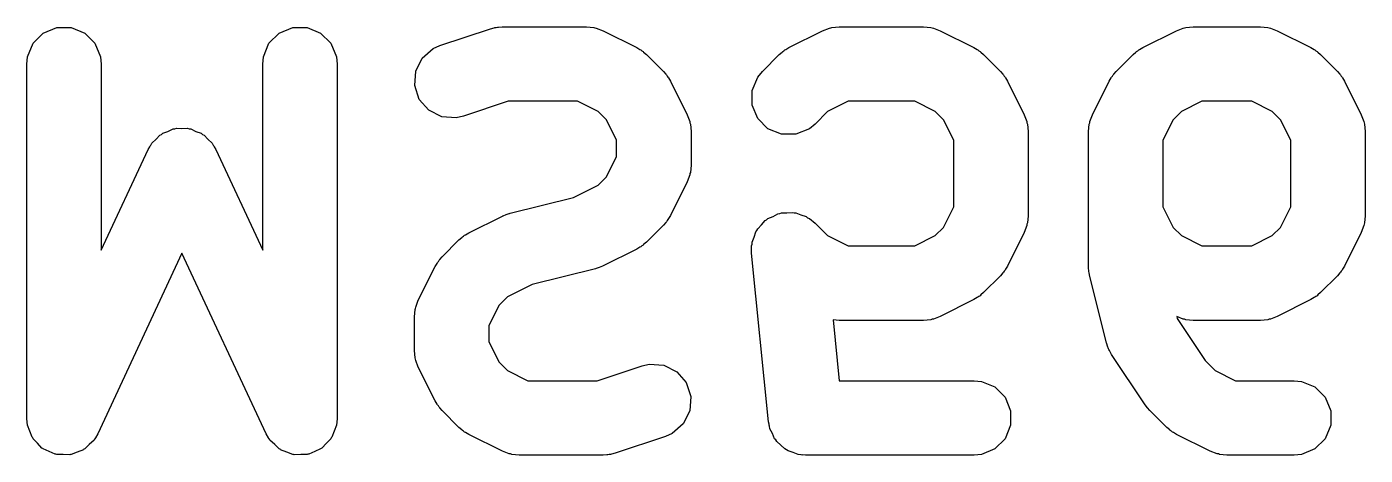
# Model space of a CAD drawing. Extents: x 110.4 to 184.6, y -131.1 to -56.8.
# Drawn here: x 130.76 to 134.353, y -82.539 to -81.389 of the extents above; entities that cross this region are included whole.
import ezdxf

# ---------------------------------------------------------------- set-up
doc = ezdxf.new("R2010")
doc.units = 0
doc.layers.add('BLACK', color=7, linetype='CONTINUOUS')

msp = doc.modelspace()

# ---------------------------------------------------------------- linework, layer by layer
at = {"layer": 'BLACK', "linetype": 'CONTINUOUS'}
for p, q in [((130.777121, -81.433854), (130.804711, -81.406264)), ((130.804711, -81.406264), (130.840759, -81.391332)), ((130.840759, -81.391332), (130.879777, -81.391332)), ((130.879777, -81.391332), (130.915825, -81.406264)), ((130.915825, -81.406264), (130.943415, -81.433854)), ((131.410454, -81.433854), (131.438044, -81.406264)), ((131.438044, -81.406264), (131.474092, -81.391332)), ((131.474092, -81.391332), (131.51311, -81.391332)), ((131.51311, -81.391332), (131.549158, -81.406264)), ((131.549158, -81.406264), (131.576748, -81.433854)), ((131.869121, -81.439782), (132.004834, -81.394543)), ((132.004834, -81.394543), (132.014508, -81.392342)), ((132.014508, -81.392342), (132.016949, -81.391332)), ((132.016949, -81.391332), (132.020484, -81.390983)), ((132.020484, -81.390983), (132.023949, -81.390196)), ((132.023949, -81.390196), (132.026584, -81.390383)), ((132.026584, -81.390383), (132.036458, -81.389411)), ((132.036458, -81.389411), (132.262649, -81.389411)), ((132.262649, -81.389411), (132.282158, -81.391332)), ((132.282158, -81.391332), (132.285477, -81.392707)), ((132.285477, -81.392707), (132.289063, -81.392962)), ((132.289063, -81.392962), (132.307371, -81.399969)), ((132.307371, -81.399969), (132.397847, -81.445208)), ((132.806022, -81.445208), (132.896498, -81.399969)), ((132.896498, -81.399969), (132.914807, -81.392962)), ((132.914807, -81.392962), (132.91839, -81.392707)), ((132.91839, -81.392707), (132.921711, -81.391332)), ((132.921711, -81.391332), (132.94122, -81.389411)), ((132.94122, -81.389411), (133.167411, -81.389411)), ((133.167411, -81.389411), (133.18692, -81.391332)), ((133.18692, -81.391332), (133.190239, -81.392707)), ((133.190239, -81.392707), (133.193825, -81.392962)), ((133.193825, -81.392962), (133.212133, -81.399969)), ((133.212133, -81.399969), (133.302609, -81.445208)), ((133.756022, -81.445208), (133.846498, -81.399969)), ((133.846498, -81.399969), (133.864807, -81.392962)), ((133.864807, -81.392962), (133.86839, -81.392707)), ((133.86839, -81.392707), (133.871711, -81.391332)), ((133.871711, -81.391332), (133.89122, -81.389411)), ((133.89122, -81.389411), (134.072173, -81.389411)), ((134.072173, -81.389411), (134.091682, -81.391332)), ((134.091682, -81.391332), (134.095001, -81.392707)), ((134.095001, -81.392707), (134.098587, -81.392962)), ((134.098587, -81.392962), (134.116895, -81.399969)), ((134.116895, -81.399969), (134.207371, -81.445208)), ((130.762189, -81.469902), (130.777121, -81.433854)), ((130.943415, -81.433854), (130.958347, -81.469902)), ((131.395522, -81.469902), (131.410454, -81.433854)), ((131.576748, -81.433854), (131.59168, -81.469902)), ((131.821744, -81.473339), (131.85122, -81.447774)), ((131.85122, -81.447774), (131.869121, -81.439782)), ((132.397847, -81.445208), (132.406242, -81.450492)), ((132.797629, -81.450491), (132.806022, -81.445208)), ((133.302609, -81.445208), (133.311004, -81.450492)), ((133.747629, -81.450491), (133.756022, -81.445208)), ((134.207371, -81.445208), (134.215766, -81.450492)), ((130.760268, -81.489411), (130.762189, -81.469902)), ((130.958347, -81.469902), (130.960268, -81.489411)), ((131.393601, -81.489411), (131.395522, -81.469902)), ((131.59168, -81.469902), (131.593601, -81.489411)), ((131.804295, -81.508238), (131.821744, -81.473339)), ((132.406242, -81.450492), (132.408682, -81.451503)), ((132.408682, -81.451503), (132.411427, -81.453756)), ((132.411427, -81.453756), (132.414438, -81.455651)), ((132.414438, -81.455651), (132.416169, -81.457647)), ((132.416169, -81.457647), (132.423836, -81.463939)), ((132.423836, -81.463939), (132.469074, -81.509177)), ((132.734795, -81.509177), (132.780033, -81.463939)), ((132.780033, -81.463939), (132.787703, -81.457643)), ((132.787703, -81.457643), (132.789432, -81.455651)), ((132.789432, -81.455651), (132.792435, -81.45376)), ((132.792435, -81.45376), (132.795186, -81.451503)), ((132.795186, -81.451503), (132.797629, -81.450491)), ((133.311004, -81.450492), (133.313444, -81.451503)), ((133.313444, -81.451503), (133.316189, -81.453756)), ((133.316189, -81.453756), (133.3192, -81.455651)), ((133.3192, -81.455651), (133.320931, -81.457647)), ((133.320931, -81.457647), (133.328598, -81.463939)), ((133.328598, -81.463939), (133.373836, -81.509177)), ((133.684795, -81.509177), (133.730033, -81.463939)), ((133.730033, -81.463939), (133.737703, -81.457643)), ((133.737703, -81.457643), (133.739432, -81.455651)), ((133.739432, -81.455651), (133.742435, -81.45376)), ((133.742435, -81.45376), (133.745186, -81.451503)), ((133.745186, -81.451503), (133.747629, -81.450491)), ((134.215766, -81.450492), (134.218206, -81.451503)), ((134.218206, -81.451503), (134.220951, -81.453756)), ((134.220951, -81.453756), (134.223962, -81.455651)), ((134.223962, -81.455651), (134.225693, -81.457647)), ((134.225693, -81.457647), (134.23336, -81.463939)), ((134.23336, -81.463939), (134.278598, -81.509177)), ((130.760268, -82.439411), (130.760268, -81.489411)), ((130.960268, -81.489411), (130.960268, -81.988656)), ((131.393601, -81.988654), (131.393601, -81.489411)), ((131.593601, -81.489411), (131.593601, -82.439411)), ((131.801529, -81.547158), (131.804295, -81.508238)), ((132.469074, -81.509177), (132.475367, -81.516845)), ((132.475367, -81.516845), (132.477363, -81.518576)), ((132.477363, -81.518576), (132.479256, -81.521583)), ((132.479256, -81.521583), (132.48151, -81.52433)), ((132.722359, -81.524331), (132.734795, -81.509177)), ((133.373836, -81.509177), (133.380129, -81.516845)), ((133.380129, -81.516845), (133.382125, -81.518576)), ((133.382125, -81.518576), (133.384018, -81.521583)), ((133.384018, -81.521583), (133.386272, -81.52433)), ((133.672359, -81.524331), (133.674612, -81.521584)), ((133.674612, -81.521584), (133.676506, -81.518577)), ((133.676506, -81.518577), (133.6785, -81.516847)), ((133.6785, -81.516847), (133.684795, -81.509177)), ((134.278598, -81.509177), (134.284891, -81.516845)), ((134.284891, -81.516845), (134.286887, -81.518576)), ((134.286887, -81.518576), (134.28878, -81.521583)), ((134.28878, -81.521583), (134.291034, -81.52433)), ((131.813868, -81.584174), (131.801529, -81.547158)), ((132.48151, -81.52433), (132.48252, -81.52677)), ((132.48252, -81.52677), (132.487806, -81.535167)), ((132.487806, -81.535167), (132.533044, -81.625642)), ((132.707427, -81.560379), (132.722359, -81.524331)), ((133.386272, -81.52433), (133.387282, -81.52677)), ((133.387282, -81.52677), (133.392568, -81.535167)), ((133.392568, -81.535167), (133.437806, -81.625642)), ((133.620825, -81.625643), (133.666063, -81.535167)), ((133.666063, -81.535167), (133.671348, -81.52677)), ((133.671348, -81.52677), (133.672359, -81.524331)), ((134.291034, -81.52433), (134.292044, -81.52677)), ((134.292044, -81.52677), (134.29733, -81.535167)), ((134.29733, -81.535167), (134.342568, -81.625642)), ((131.839433, -81.61365), (131.813868, -81.584174)), ((132.052685, -81.589411), (131.932367, -81.629518)), ((132.239043, -81.589411), (132.052685, -81.589411)), ((132.293886, -81.616833), (132.239043, -81.589411)), ((132.707427, -81.599397), (132.707427, -81.560379)), ((132.964826, -81.589411), (132.909982, -81.616833)), ((133.143805, -81.589411), (132.964826, -81.589411)), ((133.198648, -81.616833), (133.143805, -81.589411)), ((133.914826, -81.589411), (133.859982, -81.616833)), ((134.048567, -81.589411), (133.914826, -81.589411)), ((134.10341, -81.616833), (134.048567, -81.589411)), ((131.874332, -81.631099), (131.839433, -81.61365)), ((131.932367, -81.629518), (131.913252, -81.633865)), ((132.316178, -81.639125), (132.293886, -81.616833)), ((132.533044, -81.625642), (132.54005, -81.643951)), ((132.722359, -81.635445), (132.707427, -81.599397)), ((132.909982, -81.616833), (132.876217, -81.650599)), ((133.22094, -81.639125), (133.198648, -81.616833)), ((133.437806, -81.625642), (133.444812, -81.643951)), ((133.613819, -81.643951), (133.620825, -81.625643)), ((133.859982, -81.616833), (133.837691, -81.639124)), ((134.125702, -81.639125), (134.10341, -81.616833)), ((134.342568, -81.625642), (134.349574, -81.643951)), ((131.139355, -81.670144), (131.153138, -81.663712)), ((131.153138, -81.663712), (131.15758, -81.663516)), ((131.15758, -81.663516), (131.161752, -81.662)), ((131.161752, -81.662), (131.176923, -81.662666)), ((131.176923, -81.662666), (131.192118, -81.661999)), ((131.192118, -81.661999), (131.196295, -81.663518)), ((131.196295, -81.663518), (131.200732, -81.663713)), ((131.200732, -81.663713), (131.214504, -81.67014)), ((131.913252, -81.633865), (131.874332, -81.631099)), ((132.343601, -81.693971), (132.316178, -81.639125)), ((132.54005, -81.643951), (132.540304, -81.647534)), ((132.540304, -81.647534), (132.54168, -81.650855)), ((132.54168, -81.650855), (132.543601, -81.670364)), ((132.749949, -81.663035), (132.722359, -81.635445)), ((132.785997, -81.677967), (132.749949, -81.663035)), ((132.861063, -81.663035), (132.825015, -81.677967)), ((132.876217, -81.650599), (132.861063, -81.663035)), ((133.248363, -81.693971), (133.22094, -81.639125)), ((133.444812, -81.643951), (133.445066, -81.647534)), ((133.445066, -81.647534), (133.446442, -81.650855)), ((133.446442, -81.650855), (133.448363, -81.670364)), ((133.610268, -81.670364), (133.612189, -81.650855)), ((133.612189, -81.650855), (133.613564, -81.647534)), ((133.613564, -81.647534), (133.613819, -81.643951)), ((133.837691, -81.639124), (133.810268, -81.693971)), ((134.153125, -81.693971), (134.125702, -81.639125)), ((134.349574, -81.643951), (134.349828, -81.647534)), ((134.349828, -81.647534), (134.351204, -81.650855)), ((134.351204, -81.650855), (134.353125, -81.670364)), ((131.096307, -81.701685), (131.107519, -81.691417)), ((131.107519, -81.691417), (131.11778, -81.680213)), ((131.11778, -81.680213), (131.121807, -81.678333)), ((131.121807, -81.678333), (131.125083, -81.675334)), ((131.125083, -81.675334), (131.139355, -81.670144)), ((131.214504, -81.67014), (131.228787, -81.675334)), ((131.228787, -81.675334), (131.232062, -81.678333)), ((131.232062, -81.678333), (131.23609, -81.680213)), ((131.23609, -81.680213), (131.246353, -81.691421)), ((131.246353, -81.691421), (131.257562, -81.701685)), ((132.343601, -81.737233), (132.343601, -81.693971)), ((132.543601, -81.670364), (132.543601, -81.76084)), ((132.825015, -81.677967), (132.785997, -81.677967)), ((133.248363, -81.872947), (133.248363, -81.693971)), ((133.448363, -81.670364), (133.448363, -81.896554)), ((133.610268, -82.032269), (133.610268, -81.670364)), ((133.810268, -81.693971), (133.810268, -81.872946)), ((134.153125, -81.872947), (134.153125, -81.693971)), ((134.353125, -81.670364), (134.353125, -81.896554)), ((130.960268, -81.988656), (131.086317, -81.718552)), ((131.086317, -81.718552), (131.09055, -81.711404)), ((131.09055, -81.711404), (131.091429, -81.708988)), ((131.091429, -81.708988), (131.092993, -81.707279)), ((131.092993, -81.707279), (131.096307, -81.701685)), ((131.257562, -81.701685), (131.260874, -81.707277)), ((131.260874, -81.707277), (131.262441, -81.708988)), ((131.262441, -81.708988), (131.26332, -81.711406)), ((131.26332, -81.711406), (131.267553, -81.718552)), ((131.267553, -81.718552), (131.393601, -81.988654)), ((132.316178, -81.792079), (132.343601, -81.737233)), ((132.543601, -81.76084), (132.54168, -81.780349)), ((132.293888, -81.814368), (132.316178, -81.792079)), ((132.533044, -81.805562), (132.487806, -81.896037)), ((132.54005, -81.787253), (132.533044, -81.805562)), ((132.540304, -81.783669), (132.54005, -81.787253)), ((132.54168, -81.780349), (132.540304, -81.783669)), ((132.227743, -81.847441), (132.293888, -81.814368)), ((132.057443, -81.890016), (132.227743, -81.847441)), ((133.220938, -81.927795), (133.248363, -81.872947)), ((133.810268, -81.872946), (133.837692, -81.927795)), ((134.1257, -81.927795), (134.153125, -81.872947)), ((131.946498, -81.942827), (132.036974, -81.897588)), ((132.036974, -81.897588), (132.038399, -81.897042)), ((132.038399, -81.897042), (132.038982, -81.896611)), ((132.038982, -81.896611), (132.047169, -81.893686)), ((132.047169, -81.893686), (132.055283, -81.890581)), ((132.055283, -81.890581), (132.056005, -81.890529)), ((132.056005, -81.890529), (132.057443, -81.890016)), ((132.475367, -81.914358), (132.469074, -81.922027)), ((132.477363, -81.912628), (132.475367, -81.914358)), ((132.479256, -81.90962), (132.477363, -81.912628)), ((132.48151, -81.906874), (132.479256, -81.90962)), ((132.48252, -81.904433), (132.48151, -81.906874)), ((132.487806, -81.896037), (132.48252, -81.904433)), ((132.732698, -81.921133), (132.741951, -81.909824)), ((132.741951, -81.909824), (132.746388, -81.907443)), ((132.746388, -81.907443), (132.74995, -81.903882)), ((132.74995, -81.903882), (132.763455, -81.898287)), ((132.763455, -81.898287), (132.776335, -81.891379)), ((132.776335, -81.891379), (132.781345, -81.890877)), ((132.781345, -81.890877), (132.785998, -81.888951)), ((132.785998, -81.888951), (132.800613, -81.888951)), ((132.800613, -81.888951), (132.815159, -81.887497)), ((132.815159, -81.887497), (132.81998, -81.888951)), ((132.81998, -81.888951), (132.825016, -81.888952)), ((132.825016, -81.888952), (132.838522, -81.894546)), ((132.838522, -81.894546), (132.852514, -81.898768)), ((132.852514, -81.898768), (132.856409, -81.901955)), ((132.856409, -81.901955), (132.861064, -81.903883)), ((132.861064, -81.903883), (132.876217, -81.91632)), ((132.876217, -81.91632), (132.909981, -81.950084)), ((133.446442, -81.916063), (133.445066, -81.919383)), ((133.448363, -81.896554), (133.446442, -81.916063)), ((134.351204, -81.916063), (134.349828, -81.919383)), ((134.353125, -81.896554), (134.351204, -81.916063)), ((131.929908, -81.95327), (131.932911, -81.951379)), ((131.932911, -81.951379), (131.935662, -81.949122)), ((131.935662, -81.949122), (131.938105, -81.94811)), ((131.938105, -81.94811), (131.946498, -81.942827)), ((132.469074, -81.922027), (132.423836, -81.967265)), ((132.713022, -81.954013), (132.717244, -81.940022)), ((132.717244, -81.940022), (132.720431, -81.936126)), ((132.720431, -81.936126), (132.722359, -81.931472)), ((132.722359, -81.931472), (132.732698, -81.921133)), ((132.909981, -81.950084), (132.964827, -81.977507)), ((133.143804, -81.977507), (133.198652, -81.950082)), ((133.198652, -81.950082), (133.220938, -81.927795)), ((133.437806, -81.941276), (133.392568, -82.031751)), ((133.444812, -81.922967), (133.437806, -81.941276)), ((133.445066, -81.919383), (133.444812, -81.922967)), ((133.837692, -81.927795), (133.859981, -81.950084)), ((133.859981, -81.950084), (133.914827, -81.977507)), ((134.048566, -81.977507), (134.103414, -81.950082)), ((134.103414, -81.950082), (134.1257, -81.927795)), ((134.342568, -81.941276), (134.29733, -82.031751)), ((134.349574, -81.922967), (134.342568, -81.941276)), ((134.349828, -81.919383), (134.349574, -81.922967)), ((131.875271, -82.006796), (131.920509, -81.961558)), ((131.920509, -81.961558), (131.928179, -81.955262)), ((131.928179, -81.955262), (131.929908, -81.95327)), ((132.397846, -81.985997), (132.30737, -82.031235)), ((132.406242, -81.980711), (132.397846, -81.985997)), ((132.408682, -81.979701), (132.406242, -81.980711)), ((132.411428, -81.977447), (132.408682, -81.979701)), ((132.414436, -81.975554), (132.411428, -81.977447)), ((132.416165, -81.973559), (132.414436, -81.975554)), ((132.423836, -81.967265), (132.416165, -81.973559)), ((132.705973, -81.977377), (132.707427, -81.972555)), ((132.706002, -81.99698), (132.705973, -81.977377)), ((132.707427, -81.972555), (132.707428, -81.96752)), ((132.707428, -81.96752), (132.713022, -81.954013)), ((132.964827, -81.977507), (133.143804, -81.977507)), ((133.914827, -81.977507), (134.048566, -81.977507)), ((131.176935, -81.997309), (130.950886, -82.4817)), ((131.402983, -82.481699), (131.176935, -81.997309)), ((131.856539, -82.032786), (131.861824, -82.024389)), ((131.861824, -82.024389), (131.862835, -82.02195)), ((131.862835, -82.02195), (131.865088, -82.019203)), ((131.865088, -82.019203), (131.866982, -82.016196)), ((131.866982, -82.016196), (131.868976, -82.014466)), ((131.868976, -82.014466), (131.875271, -82.006796)), ((132.75124, -82.449361), (132.706002, -81.99698)), ((131.811301, -82.123262), (131.856539, -82.032786)), ((132.286902, -82.038806), (132.116599, -82.081381)), ((132.288339, -82.038292), (132.286902, -82.038806)), ((132.289062, -82.038241), (132.288339, -82.038292)), ((132.297186, -82.035132), (132.289062, -82.038241)), ((132.305363, -82.032211), (132.297186, -82.035132)), ((132.305943, -82.03178), (132.305363, -82.032211)), ((132.30737, -82.031235), (132.305943, -82.03178)), ((133.373837, -82.05774), (133.328598, -82.102979)), ((133.380128, -82.050073), (133.373837, -82.05774)), ((133.382125, -82.048342), (133.380128, -82.050073)), ((133.384019, -82.045331), (133.382125, -82.048342)), ((133.386273, -82.042586), (133.384019, -82.045331)), ((133.387283, -82.040147), (133.386273, -82.042586)), ((133.392568, -82.031751), (133.387283, -82.040147)), ((133.610603, -82.035671), (133.610268, -82.032269)), ((133.610386, -82.03713), (133.610603, -82.035671)), ((133.611465, -82.044427), (133.610386, -82.03713)), ((133.612189, -82.051778), (133.611465, -82.044427)), ((133.612753, -82.053141), (133.612189, -82.051778)), ((133.613254, -82.056523), (133.612753, -82.053141)), ((133.658492, -82.237475), (133.613254, -82.056523)), ((134.278599, -82.05774), (134.23336, -82.102979)), ((134.28489, -82.050073), (134.278599, -82.05774)), ((134.286887, -82.048342), (134.28489, -82.050073)), ((134.288781, -82.045331), (134.286887, -82.048342)), ((134.291035, -82.042586), (134.288781, -82.045331)), ((134.292045, -82.040147), (134.291035, -82.042586)), ((134.29733, -82.031751), (134.292045, -82.040147)), ((132.116599, -82.081381), (132.050458, -82.114452)), ((131.804295, -82.14157), (131.811301, -82.123262)), ((132.050458, -82.114452), (132.028167, -82.136743)), ((133.302608, -82.121712), (133.212132, -82.16695)), ((133.311003, -82.116427), (133.302608, -82.121712)), ((133.313445, -82.115416), (133.311003, -82.116427)), ((133.316192, -82.11316), (133.313445, -82.115416)), ((133.319198, -82.111269), (133.316192, -82.11316)), ((133.320928, -82.109274), (133.319198, -82.111269)), ((133.328598, -82.102979), (133.320928, -82.109274)), ((134.20737, -82.121712), (134.116894, -82.16695)), ((134.215765, -82.116427), (134.20737, -82.121712)), ((134.218207, -82.115416), (134.215765, -82.116427)), ((134.220954, -82.11316), (134.218207, -82.115416)), ((134.22396, -82.111269), (134.220954, -82.11316)), ((134.22569, -82.109274), (134.22396, -82.111269)), ((134.23336, -82.102979), (134.22569, -82.109274)), ((131.800744, -82.167983), (131.802665, -82.148474)), ((131.800744, -82.258459), (131.800744, -82.167983)), ((131.802665, -82.148474), (131.80404, -82.145153)), ((131.80404, -82.145153), (131.804295, -82.14157)), ((132.028167, -82.136743), (132.000744, -82.19159)), ((133.212132, -82.16695), (133.193824, -82.173956)), ((133.864807, -82.173956), (133.84707, -82.167169)), ((133.84707, -82.167169), (133.848319, -82.172163)), ((134.116894, -82.16695), (134.098586, -82.173956)), ((132.000744, -82.19159), (132.000744, -82.234851)), ((132.94122, -82.177507), (132.924891, -82.175899)), ((132.924891, -82.175899), (132.941243, -82.339411)), ((133.167411, -82.177507), (132.94122, -82.177507)), ((133.18692, -82.175586), (133.167411, -82.177507)), ((133.19024, -82.17421), (133.18692, -82.175586)), ((133.193824, -82.173956), (133.19024, -82.17421)), ((133.848319, -82.172163), (133.923693, -82.285224)), ((133.86839, -82.17421), (133.864807, -82.173956)), ((133.871711, -82.175586), (133.86839, -82.17421)), ((133.89122, -82.177507), (133.871711, -82.175586)), ((134.072173, -82.177507), (133.89122, -82.177507)), ((134.091682, -82.175586), (134.072173, -82.177507)), ((134.095002, -82.17421), (134.091682, -82.175586)), ((134.098586, -82.173956), (134.095002, -82.17421)), ((132.000744, -82.234851), (132.028167, -82.289698)), ((133.662598, -82.248969), (133.658492, -82.237475)), ((131.802665, -82.277968), (131.800744, -82.258459)), ((133.663078, -82.251393), (133.662598, -82.248969)), ((133.664248, -82.253589), (133.663078, -82.251393)), ((133.665087, -82.255935), (133.664248, -82.253589)), ((133.666558, -82.257921), (133.665087, -82.255935)), ((133.672301, -82.268691), (133.666558, -82.257921)), ((133.762777, -82.404405), (133.672301, -82.268691)), ((131.80404, -82.281288), (131.802665, -82.277968)), ((131.804295, -82.284872), (131.80404, -82.281288)), ((131.811301, -82.30318), (131.804295, -82.284872)), ((131.856539, -82.393656), (131.811301, -82.30318)), ((132.028167, -82.289698), (132.050457, -82.311988)), ((132.050457, -82.311988), (132.105303, -82.339411)), ((132.29166, -82.339411), (132.411978, -82.299305)), ((132.411978, -82.299305), (132.431093, -82.294958)), ((132.431093, -82.294958), (132.470013, -82.297724)), ((132.470013, -82.297724), (132.504912, -82.315174)), ((133.923693, -82.285224), (133.950457, -82.311988)), ((133.950457, -82.311988), (134.005303, -82.339411)), ((132.105303, -82.339411), (132.29166, -82.339411)), ((132.504912, -82.315174), (132.530478, -82.34465)), ((132.530478, -82.34465), (132.542816, -82.381666)), ((132.941243, -82.339411), (133.303125, -82.339411)), ((133.303125, -82.339411), (133.322634, -82.341332)), ((133.322634, -82.341332), (133.358682, -82.356264)), ((134.005303, -82.339411), (134.162649, -82.339411)), ((134.162649, -82.339411), (134.182158, -82.341332)), ((134.182158, -82.341332), (134.218206, -82.356264)), ((132.542816, -82.381666), (132.54005, -82.420586)), ((133.358682, -82.356264), (133.386272, -82.383854)), ((133.386272, -82.383854), (133.401204, -82.419902)), ((134.218206, -82.356264), (134.245796, -82.383854)), ((134.245796, -82.383854), (134.260728, -82.419902)), ((131.861824, -82.402052), (131.856539, -82.393656)), ((131.862835, -82.404492), (131.861824, -82.402052)), ((131.865088, -82.407238), (131.862835, -82.404492)), ((131.866982, -82.410246), (131.865088, -82.407238)), ((131.868976, -82.411975), (131.866982, -82.410246)), ((131.875271, -82.419646), (131.868976, -82.411975)), ((131.920509, -82.464884), (131.875271, -82.419646)), ((133.401204, -82.419902), (133.401204, -82.45892)), ((133.762821, -82.404459), (133.762777, -82.404405)), ((133.762835, -82.404492), (133.762821, -82.404459)), ((133.769015, -82.412023), (133.762835, -82.404492)), ((133.775197, -82.419572), (133.769015, -82.412023)), ((133.775226, -82.419591), (133.775197, -82.419572)), ((133.775271, -82.419646), (133.775226, -82.419591)), ((133.820509, -82.464884), (133.775271, -82.419646)), ((134.260728, -82.419902), (134.260728, -82.45892)), ((130.76153, -82.452234), (130.760268, -82.439411)), ((130.761427, -82.454594), (130.76153, -82.452234)), ((130.761887, -82.455861), (130.761427, -82.454594)), ((130.762189, -82.45892), (130.761887, -82.455861)), ((131.591981, -82.455861), (131.59168, -82.45892)), ((131.592442, -82.454594), (131.591981, -82.455861)), ((131.593601, -82.439411), (131.592338, -82.452234)), ((131.592338, -82.452234), (131.592442, -82.454594)), ((132.5226, -82.455485), (132.493124, -82.48105)), ((132.54005, -82.420586), (132.5226, -82.455485)), ((132.752665, -82.456469), (132.75124, -82.449361)), ((130.768829, -82.47495), (130.762189, -82.45892)), ((130.774761, -82.491263), (130.768829, -82.47495)), ((130.776267, -82.492908), (130.774761, -82.491263)), ((130.950886, -82.4817), (130.944318, -82.492786)), ((131.409551, -82.492789), (131.402983, -82.481699)), ((131.579107, -82.491263), (131.577601, -82.492906)), ((131.585035, -82.474961), (131.579107, -82.491263)), ((131.59168, -82.45892), (131.585035, -82.474961)), ((131.928177, -82.471177), (131.920509, -82.464884)), ((131.929908, -82.473173), (131.928177, -82.471177)), ((131.932915, -82.475066), (131.929908, -82.473173)), ((131.935662, -82.47732), (131.932915, -82.475066)), ((131.938102, -82.47833), (131.935662, -82.47732)), ((131.946499, -82.483616), (131.938102, -82.47833)), ((132.036974, -82.528854), (131.946499, -82.483616)), ((132.475224, -82.489041), (132.33951, -82.534279)), ((132.493124, -82.48105), (132.475224, -82.489041)), ((132.752665, -82.45892), (132.752665, -82.456469)), ((132.753616, -82.461217), (132.752665, -82.45892)), ((132.755093, -82.468582), (132.753616, -82.461217)), ((132.762002, -82.481461), (132.755093, -82.468582)), ((132.767597, -82.494968), (132.762002, -82.481461)), ((133.401204, -82.45892), (133.386272, -82.494968)), ((133.828177, -82.471177), (133.820509, -82.464884)), ((133.829908, -82.473173), (133.828177, -82.471177)), ((133.832915, -82.475066), (133.829908, -82.473173)), ((133.835662, -82.47732), (133.832915, -82.475066)), ((133.838102, -82.47833), (133.835662, -82.47732)), ((133.846499, -82.483616), (133.838102, -82.47833)), ((133.936974, -82.528854), (133.846499, -82.483616)), ((134.260728, -82.45892), (134.245796, -82.494968)), ((130.777121, -82.494968), (130.776267, -82.492908)), ((130.789388, -82.507235), (130.777121, -82.494968)), ((130.801113, -82.520038), (130.789388, -82.507235)), ((130.803134, -82.520981), (130.801113, -82.520038)), ((130.804711, -82.522558), (130.803134, -82.520981)), ((130.820735, -82.529195), (130.804711, -82.522558)), ((130.91212, -82.524918), (130.895807, -82.530849)), ((130.913765, -82.523411), (130.91212, -82.524918)), ((130.915825, -82.522558), (130.913765, -82.523411)), ((130.928092, -82.51029), (130.915825, -82.522558)), ((130.940895, -82.498566), (130.928092, -82.51029)), ((130.942461, -82.495921), (130.940895, -82.498566)), ((130.943415, -82.494968), (130.942461, -82.495921)), ((130.944318, -82.492786), (130.943415, -82.494968)), ((131.410454, -82.494968), (131.409551, -82.492789)), ((131.411405, -82.495919), (131.410454, -82.494968)), ((131.412973, -82.498566), (131.411405, -82.495919)), ((131.425776, -82.51029), (131.412973, -82.498566)), ((131.438044, -82.522558), (131.425776, -82.51029)), ((131.440105, -82.523411), (131.438044, -82.522558)), ((131.441749, -82.524917), (131.440105, -82.523411)), ((131.45805, -82.530845), (131.441749, -82.524917)), ((131.549158, -82.522558), (131.533128, -82.529197)), ((131.550734, -82.520981), (131.549158, -82.522558)), ((131.552756, -82.520038), (131.550734, -82.520981)), ((131.564474, -82.507241), (131.552756, -82.520038)), ((131.576748, -82.494968), (131.564474, -82.507241)), ((131.577601, -82.492906), (131.576748, -82.494968)), ((132.771158, -82.498529), (132.767597, -82.494968)), ((132.773538, -82.502965), (132.771158, -82.498529)), ((132.784847, -82.512218), (132.773538, -82.502965)), ((132.795187, -82.522558), (132.784847, -82.512218)), ((132.79984, -82.524485), (132.795187, -82.522558)), ((132.803736, -82.527673), (132.79984, -82.524485)), ((132.817725, -82.531893), (132.803736, -82.527673)), ((133.358682, -82.522558), (133.322634, -82.53749)), ((133.386272, -82.494968), (133.358682, -82.522558)), ((134.218206, -82.522558), (134.182158, -82.53749)), ((134.245796, -82.494968), (134.218206, -82.522558)), ((130.83647, -82.536539), (130.820735, -82.529195)), ((130.838699, -82.536636), (130.83647, -82.536539)), ((130.840759, -82.53749), (130.838699, -82.536636)), ((130.858111, -82.53749), (130.840759, -82.53749)), ((130.875451, -82.538252), (130.858111, -82.53749)), ((130.877547, -82.53749), (130.875451, -82.538252)), ((130.879777, -82.53749), (130.877547, -82.53749)), ((130.895807, -82.530849), (130.879777, -82.53749)), ((131.474092, -82.53749), (131.45805, -82.530845)), ((131.476323, -82.53749), (131.474092, -82.53749)), ((131.478418, -82.538252), (131.476323, -82.53749)), ((131.495758, -82.53749), (131.478418, -82.538252)), ((131.51311, -82.53749), (131.495758, -82.53749)), ((131.515169, -82.536636), (131.51311, -82.53749)), ((131.517398, -82.536539), (131.515169, -82.536636)), ((131.533128, -82.529197), (131.517398, -82.536539)), ((132.055283, -82.53586), (132.036974, -82.528854)), ((132.058866, -82.536114), (132.055283, -82.53586)), ((132.062187, -82.53749), (132.058866, -82.536114)), ((132.081696, -82.539411), (132.062187, -82.53749)), ((132.307887, -82.539411), (132.081696, -82.539411)), ((132.31776, -82.538438), (132.307887, -82.539411)), ((132.320394, -82.538626), (132.31776, -82.538438)), ((132.323857, -82.537838), (132.320394, -82.538626)), ((132.327396, -82.53749), (132.323857, -82.537838)), ((132.329838, -82.536478), (132.327396, -82.53749)), ((132.33951, -82.534279), (132.329838, -82.536478)), ((132.831235, -82.53749), (132.817725, -82.531893)), ((132.838712, -82.538226), (132.831235, -82.53749)), ((132.841091, -82.538944), (132.838712, -82.538226)), ((132.843527, -82.5387), (132.841091, -82.538944)), ((132.850744, -82.539411), (132.843527, -82.5387)), ((133.303125, -82.539411), (132.850744, -82.539411)), ((133.322634, -82.53749), (133.303125, -82.539411)), ((133.955283, -82.53586), (133.936974, -82.528854)), ((133.958866, -82.536114), (133.955283, -82.53586)), ((133.962187, -82.53749), (133.958866, -82.536114)), ((133.981696, -82.539411), (133.962187, -82.53749)), ((134.162649, -82.539411), (133.981696, -82.539411)), ((134.182158, -82.53749), (134.162649, -82.539411))]:
    msp.add_line(p, q, dxfattribs=at)

doc.saveas('drawing.dxf')
